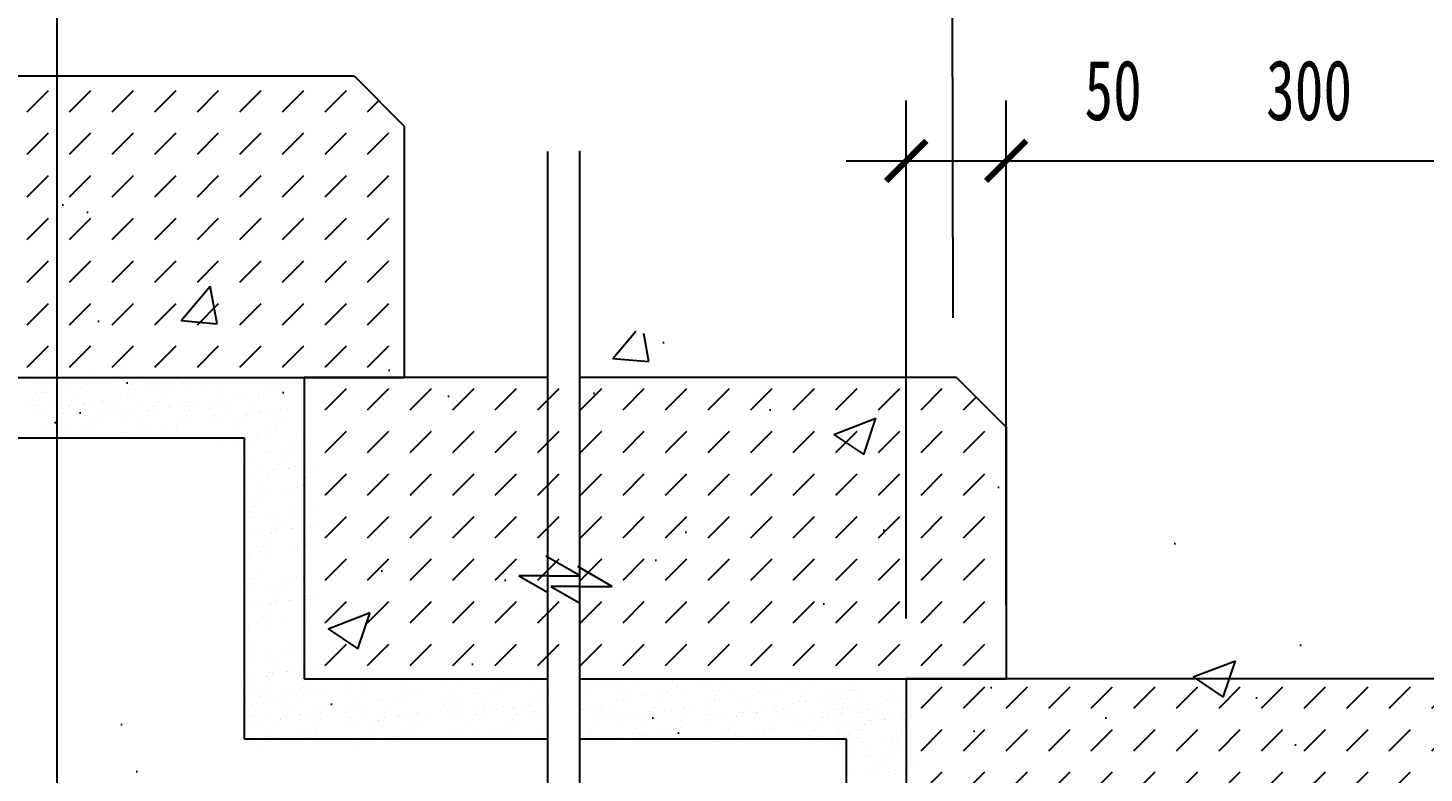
# Model space of a CAD drawing. Extents: x -5157 to -787, y -1161 to 1757.
# Drawn here: x -3954 to -3258, y 315 to 686 of the extents above; entities that cross this region are included whole.
import ezdxf

# ---------------------------------------------------------------- set-up
doc = ezdxf.new("R2010")
doc.units = 0
doc.header["$MEASUREMENT"] = 0
doc.layers.get('0').update_dxf_attribs({"linetype": 'CONTINUOUS'})
doc.layers.get('DEFPOINTS').update_dxf_attribs({"linetype": 'CONTINUOUS'})
for name, color, linetype in [('LEVEL', 50, 'CONTINUOUS'), ('STAIR', 140, 'CONTINUOUS'), ('TEXT', 41, 'CONTINUOUS')]:
    doc.layers.add(name, color=color, linetype=linetype)
doc.styles.get("Standard").update_dxf_attribs({"font": 'SIMSUN.TTF'})
doc.styles.add('XREF1$0$STYLE3', font='SIMSUN.TTF', dxfattribs={"width": 0.7})
doc.dimstyles.get("Standard").update_dxf_attribs({"dimtxt": 0.18, "dimasz": 0.18, "dimexe": 0.18, "dimexo": 0.0625, "dimgap": 0.09, "dimtad": 0, "dimtih": 1, "dimtoh": 1, "dimdec": 4, "dimzin": 0, "dimtxsty": 'STANDARD', "dimcen": 0.09, "dimazin": 3, "dimtfac": 1, "dimtdec": 4, "dimtofl": 0, "dimtmove": 0, "dimatfit": 3, "dimtolj": 1, "dimtzin": 0})
pattern_1 = [(45, (-4696.673, 390.117), (2e-15, 21.2132), [15, -15])]

# ---------------------------------------------------------------- blocks, each defined once
blk = doc.blocks.new('_ARCHTICK')
at = {"color": 0, "linetype": 'BYBLOCK', "const_width": 0.15}
blk.add_lwpolyline([(-0.5, -0.5), (0.5, 0.5)], dxfattribs=at)
blk = doc.blocks.new('*D3')
at = {"color": 40, "linetype": 'BYBLOCK'}
for p, q in [((1180.6, 2.23), (1180.6, 260.1)), ((1230.37, 8.79), (1230.37, 260.1)), ((1150.6, 230.1), (1230.37, 230.1)), ((1230.37, 230.1), (1316.97, 230.1))]:
    blk.add_line(p, q, dxfattribs=at)
at = {"layer": 'DEFPOINTS', "color": 0, "linetype": 'BYBLOCK'}
for p in [(1230.37, 230.1), (1180.6, -27.77), (1230.37, -21.21)]:
    blk.add_point(p, dxfattribs=at)
at = {"color": 40, "linetype": 'BYBLOCK', "xscale": 20, "yscale": 20, "zscale": 20, "rotation": 180}
blk.add_blockref('_ARCHTICK', (1180.6, 230.1), dxfattribs=at)
at = {"color": 40, "linetype": 'BYBLOCK', "xscale": 20, "yscale": 20, "zscale": 20}
blk.add_blockref('_ARCHTICK', (1230.37, 230.1), dxfattribs=at)
at = {"color": 41, "linetype": 'BYBLOCK', "insert": (1283.67, 265.1), "char_height": 30, "attachment_point": 5, "style": 'XREF1$0$STYLE3'}
blk.add_mtext('\\A1;50', dxfattribs=at)

msp = doc.modelspace()

# ---------------------------------------------------------------- hatches: boundary and pattern name
at = {"layer": 'STAIR'}
h = msp.add_hatch(dxfattribs=at)
h.set_pattern_fill('AR-CONC', color=256, scale=30, style=0)
h.set_pattern_definition([(50, (-4696.67, 390.12), (215.178, -18.826), [22.5, -247.5]), (355, (-4696.67, 390.12), (-41.625, 225.658), [18, -198]), (100.4514, (-4678.74, 388.55), (173.553, 206.832), [19.122, -210.343]), (46.184, (-4696.67, 450.12), (320.172, -49.656), [33.75, -371.25]), (96.636, (-4670, 445.98), (280.4, 292.235), [28.683, -315.514]), (351.184, (-4696.67, 450.12), (280.399, 292.236), [27, -297]), (21, (-4666.67, 435.12), (179.072, -120.786), [22.5, -247.5]), (326, (-4666.67, 435.12), (72.995, 217.545), [18, -198]), (71.4514, (-4651.75, 425.05), (252.067, 96.759), [19.122, -210.343]), (37.5, (-4696.67, 390.12), (3.648, 99.8682), [0, -195.6, 0, -201, 0, -198.75]), (7.5, (-4696.67, 390.12), (78.921, 118.3235), [0, -114.6, 0, -191.1, 0, -75.75]), (327.5, (-4763.57, 390.12), (160.1467, -6.7665), [0, -75, 0, -234, 0, -310.5]), (317.5, (-4793.57, 390.12), (174.956, 30.0315), [0, -97.5, 0, -155.4, 0, -220.5])])
edge = h.paths.add_edge_path()
edge.add_line((-4878.66, 662.34), (-4678.66, 662.34))
edge.add_line((-4878.66, 752.34), (-4878.66, 662.34))
edge.add_line((-4878.66, 752.34), (-4398.66, 752.34))
edge.add_line((-4678.66, 662.34), (-3588.97, 71.06))
edge.add_line((-4396.07, 782.34), (-4396.07, 632.34))
edge.add_line((-4396.07, 632.34), (-4146.07, 632.34))
edge.add_line((-4146.07, 632.34), (-4146.07, 482.34))
edge.add_line((-4146.07, 482.34), (-3846.07, 482.34))
edge.add_line((-3846.07, 482.34), (-3846.07, 332.34))
edge.add_line((-3846.07, 332.34), (-3546.07, 332.34))
edge.add_line((-3546.07, 332.34), (-3546.07, 152.34))
edge.add_line((-3588.97, 71.06), (-2247.41, 71.06))
edge.add_line((-3546.07, 152.34), (-2166.07, 152.34))
edge.add_line((-2247.41, 71.06), (-2247.41, -69.79))
edge.add_line((-2166.07, 152.34), (-2166.07, 32.34))
edge.add_line((-2166.07, 32.34), (-1716.07, 32.34))
edge.add_line((-2247.41, -69.79), (-2102.81, -69.79))
edge.add_line((-2102.81, -69.79), (-1457.23, -364.35))
edge.add_line((-1716.07, 32.34), (-1716.07, -117.66))
edge.add_line((-1716.07, -117.66), (-1416.07, -117.66))
edge.add_line((-1416.07, -117.66), (-1416.07, -287.66))
edge.add_line((-1416.07, -287.66), (-813.4, -287.66))
edge.add_line((-1457.23, -364.35), (-809.25, -364.35))
edge.add_line((-809.25, -364.35), (-813.4, -287.66))
h = msp.add_hatch(dxfattribs=at)
h.set_pattern_fill('DASH', color=256, scale=120, angle=45, style=0)
h.set_pattern_definition(pattern_1)
h.paths.add_polyline_path([(-4116.07, 662.34), (-4116.07, 512.34), (-3766.07, 512.34), (-3766.07, 637.34), (-3791.07, 662.34)])
h = msp.add_hatch(dxfattribs=at)
h.set_pattern_fill('DASH', color=256, scale=120, angle=45, style=0)
h.set_pattern_definition(pattern_1)
h.paths.add_polyline_path([(-3816.07, 512.34), (-3816.07, 362.34), (-3466.07, 362.34), (-3466.07, 487.34), (-3491.07, 512.34)])
h = msp.add_hatch(dxfattribs=at)
h.set_pattern_fill('DASH', color=256, scale=120, angle=45, style=0)
h.set_pattern_definition(pattern_1)
h.paths.add_polyline_path([(-3516.07, 362.34), (-3516.07, 182.34), (-3166.07, 182.34), (-3166.07, 337.34), (-3191.07, 362.34)])

# ---------------------------------------------------------------- linework, layer by layer
at = {"color": 40, "linetype": 'BYBLOCK'}
msp.add_line((-3496.31, 620.22), (-3134.37, 620.22), dxfattribs=at)
for p, q in [((-3766.07, 512.34), (-3816.07, 512.34)), ((-3816.07, 512.34), (-3816.07, 512.34)), ((-3466.07, 362.34), (-3516.07, 362.34))]:
    msp.add_line(p, q)
at = {"layer": 'DEFPOINTS', "color": 0, "linetype": 'BYBLOCK'}
msp.add_point((-3466.31, 368.9), dxfattribs=at)
at = {"layer": 'LEVEL'}
for p, q in [((-3791.07, 662.34), (-4116.07, 662.34)), ((-3791.07, 662.34), (-3766.07, 637.34)), ((-3766.07, 512.34), (-3766.07, 637.34)), ((-4116.07, 512.34), (-3766.07, 512.34)), ((-3816.07, 512.34), (-3816.07, 362.34)), ((-3694.83, 512.34), (-3816.07, 512.34)), ((-3491.07, 512.34), (-3678.95, 512.34)), ((-3491.07, 512.34), (-3466.07, 487.34)), ((-3466.07, 362.34), (-3466.07, 487.34)), ((-4146.07, 482.34), (-3846.07, 482.34)), ((-3846.07, 482.34), (-3846.07, 332.34)), ((-3816.07, 362.34), (-3694.83, 362.34)), ((-3678.95, 362.34), (-3466.07, 362.34)), ((-3516.07, 362.34), (-3516.07, 182.34)), ((-3191.07, 362.34), (-3516.07, 362.34)), ((-3846.07, 332.34), (-3694.83, 332.34)), ((-3678.95, 332.34), (-3546.07, 332.34)), ((-3546.07, 332.34), (-3546.07, 152.34))]:
    msp.add_line(p, q, dxfattribs=at)
at = {"layer": 'STAIR', "linetype": 'CONTINUOUS'}
for p, q in [((-3694.83, 624.87), (-3694.83, 250.57)), ((-3694.83, 624.87), (-3694.83, 422.93)), ((-3678.95, 625.11), (-3678.95, 249.75)), ((-3678.95, 625.11), (-3678.95, 417.67)), ((-3678.58, 413.52), (-3695.63, 423.4)), ((-3662.7, 408.25), (-3679.75, 418.13)), ((-3694.83, 413.52), (-3709.15, 413.52)), ((-3709.15, 413.52), (-3694.83, 405.42)), ((-3694.83, 413.52), (-3678.58, 413.52)), ((-3678.95, 408.25), (-3693.27, 408.25)), ((-3693.27, 408.25), (-3678.95, 400.16)), ((-3678.95, 408.25), (-3662.7, 408.25))]:
    msp.add_line(p, q, dxfattribs=at)
at = {"layer": 'STAIR'}
for p, q in [((-3952.8, 512.84), (-3952.8, 512.84)), ((-3949.96, 514.32), (-3949.96, 514.32)), ((-3944.54, 510.16), (-3944.54, 510.16)), ((-3941.55, 514.06), (-3941.55, 514.06)), ((-3924.87, 508.9), (-3924.87, 508.9)), ((-3922.75, 510.4), (-3922.75, 510.4)), ((-3922.16, 514.02), (-3922.16, 514.02)), ((-3919.83, 511.05), (-3919.83, 511.05)), ((-3915.23, 510.03), (-3915.23, 510.03)), ((-3910.06, 511.59), (-3910.06, 511.59)), ((-3907.22, 513.07), (-3907.22, 513.07)), ((-3901.8, 508.91), (-3901.8, 508.91)), ((-3898.81, 512.81), (-3898.81, 512.81)), ((-3880.01, 509.15), (-3880.01, 509.15)), ((-3879.42, 512.77), (-3879.42, 512.77)), ((-3877.09, 509.8), (-3877.09, 509.8)), ((-3872.49, 508.78), (-3872.49, 508.78)), ((-3864.37, 508.46), (-3864.37, 508.46)), ((-3861.53, 509.95), (-3861.53, 509.95)), ((-3853.12, 509.68), (-3853.12, 509.68)), ((-3833.74, 509.65), (-3833.74, 509.65)), ((-3952.83, 500.94), (-3952.83, 500.94)), ((-3951.46, 501.14), (-3951.46, 501.14)), ((-3949.99, 504.36), (-3949.99, 504.36)), ((-3947.06, 505.01), (-3947.06, 505.01)), ((-3946.46, 507.66), (-3946.46, 507.66)), ((-3944.35, 504.93), (-3944.35, 504.93)), ((-3936.52, 507.35), (-3936.52, 507.35)), ((-3934.58, 507.14), (-3934.58, 507.14)), ((-3932.08, 501.1), (-3932.08, 501.1)), ((-3930.16, 503.6), (-3930.16, 503.6)), ((-3927.17, 507.5), (-3927.17, 507.5)), ((-3916.42, 500.99), (-3916.42, 500.99)), ((-3912.78, 500.94), (-3912.78, 500.94)), ((-3907.25, 503.11), (-3907.25, 503.11)), ((-3904.32, 503.76), (-3904.32, 503.76)), ((-3903.72, 506.41), (-3903.72, 506.41)), ((-3901.61, 503.68), (-3901.61, 503.68)), ((-3893.78, 506.1), (-3893.78, 506.1)), ((-3891.84, 505.89), (-3891.84, 505.89)), ((-3887.42, 502.35), (-3887.42, 502.35)), ((-3884.43, 506.25), (-3884.43, 506.25)), ((-3882.13, 507.65), (-3882.13, 507.65)), ((-3858.04, 503.28), (-3858.04, 503.28)), ((-3856.12, 505.78), (-3856.12, 505.78)), ((-3848.1, 502.97), (-3848.1, 502.97)), ((-3846.16, 502.76), (-3846.16, 502.76)), ((-3838.74, 503.12), (-3838.74, 503.12)), ((-3836.44, 504.52), (-3836.44, 504.52)), ((-3834.33, 506.02), (-3834.33, 506.02)), ((-3831.4, 506.67), (-3831.4, 506.67)), ((-3826.81, 505.65), (-3826.81, 505.65)), ((-3950.89, 498.2), (-3950.89, 498.2)), ((-3949.71, 494.11), (-3949.71, 494.11)), ((-3949.4, 498.27), (-3949.4, 498.27)), ((-3945.54, 495.89), (-3945.54, 495.89)), ((-3942.32, 498.57), (-3942.32, 498.57)), ((-3937.08, 494.58), (-3937.08, 494.58)), ((-3935.94, 497.16), (-3935.94, 497.16)), ((-3935.91, 497.02), (-3935.91, 497.02)), ((-3934.23, 498.93), (-3934.23, 498.93)), ((-3933.01, 497.81), (-3933.01, 497.81)), ((-3932.73, 498.99), (-3932.73, 498.99)), ((-3926.14, 499.23), (-3926.14, 499.23)), ((-3925.66, 499.3), (-3925.66, 499.3)), ((-3922.47, 500.15), (-3922.47, 500.15)), ((-3917.7, 494.54), (-3917.7, 494.54)), ((-3917.57, 499.66), (-3917.57, 499.66)), ((-3916.07, 499.72), (-3916.07, 499.72)), ((-3915.78, 497.04), (-3915.78, 497.04)), ((-3908.72, 499.89), (-3908.72, 499.89)), ((-3908.15, 496.95), (-3908.15, 496.95)), ((-3906.66, 497.02), (-3906.66, 497.02)), ((-3902.81, 494.64), (-3902.81, 494.64)), ((-3899.58, 497.32), (-3899.58, 497.32)), ((-3893.2, 495.91), (-3893.2, 495.91)), ((-3893.17, 495.77), (-3893.17, 495.77)), ((-3891.49, 497.68), (-3891.49, 497.68)), ((-3890.27, 496.56), (-3890.27, 496.56)), ((-3889.99, 497.74), (-3889.99, 497.74)), ((-3889.34, 499.85), (-3889.34, 499.85)), ((-3883.4, 497.98), (-3883.4, 497.98)), ((-3882.92, 498.05), (-3882.92, 498.05)), ((-3879.73, 498.9), (-3879.73, 498.9)), ((-3874.83, 498.4), (-3874.83, 498.4)), ((-3873.68, 499.74), (-3873.68, 499.74)), ((-3873.33, 498.47), (-3873.33, 498.47)), ((-3873.04, 495.79), (-3873.04, 495.79)), ((-3870.04, 499.69), (-3870.04, 499.69)), ((-3863.04, 496.76), (-3863.04, 496.76)), ((-3861.57, 499.98), (-3861.57, 499.98)), ((-3858.64, 500.63), (-3858.64, 500.63)), ((-3855.93, 500.56), (-3855.93, 500.56)), ((-3853.9, 494.2), (-3853.9, 494.2)), ((-3845.81, 494.55), (-3845.81, 494.55)), ((-3844.31, 494.62), (-3844.31, 494.62)), ((-3843.66, 496.72), (-3843.66, 496.72)), ((-3841.74, 499.22), (-3841.74, 499.22)), ((-3837.72, 494.85), (-3837.72, 494.85)), ((-3837.24, 494.93), (-3837.24, 494.93)), ((-3834.05, 495.77), (-3834.05, 495.77)), ((-3829.14, 495.28), (-3829.14, 495.28)), ((-3828, 496.61), (-3828, 496.61)), ((-3827.65, 495.34), (-3827.65, 495.34)), ((-3824.36, 496.57), (-3824.36, 496.57)), ((-3942, 488.18), (-3942, 488.18)), ((-3940.08, 490.67), (-3940.08, 490.67)), ((-3937.1, 487.98), (-3937.1, 487.98)), ((-3927.47, 489.12), (-3927.47, 489.12)), ((-3922.7, 488.02), (-3922.7, 488.02)), ((-3921.89, 489.96), (-3921.89, 489.96)), ((-3918.96, 490.61), (-3918.96, 490.61)), ((-3917.7, 491.32), (-3917.7, 491.32)), ((-3906.97, 492.86), (-3906.97, 492.86)), ((-3897.34, 489.42), (-3897.34, 489.42)), ((-3894.34, 493.33), (-3894.34, 493.33)), ((-3884.73, 487.87), (-3884.73, 487.87)), ((-3879.15, 488.71), (-3879.15, 488.71)), ((-3876.22, 489.36), (-3876.22, 489.36)), ((-3874.96, 493.29), (-3874.96, 493.29)), ((-3874.96, 490.07), (-3874.96, 490.07)), ((-3862.47, 493.82), (-3862.47, 493.82)), ((-3861.29, 489.73), (-3861.29, 489.73)), ((-3860.97, 493.89), (-3860.97, 493.89)), ((-3857.12, 491.51), (-3857.12, 491.51)), ((-3848.66, 490.2), (-3848.66, 490.2)), ((-3847.52, 492.79), (-3847.52, 492.79)), ((-3847.49, 492.65), (-3847.49, 492.65)), ((-3844.59, 493.43), (-3844.59, 493.43)), ((-3829.27, 490.16), (-3829.27, 490.16)), ((-3827.36, 492.66), (-3827.36, 492.66)), ((-3946.82, 486.22), (-3946.82, 486.22)), ((-3946.2, 484.58), (-3946.2, 484.58)), ((-3935.66, 486.91), (-3935.66, 486.91)), ((-3904.08, 484.97), (-3904.08, 484.97)), ((-3903.46, 483.32), (-3903.46, 483.32)), ((-3899.26, 486.92), (-3899.26, 486.92)), ((-3894.36, 486.73), (-3894.36, 486.73)), ((-3892.92, 485.66), (-3892.92, 485.66)), ((-3879.96, 486.77), (-3879.96, 486.77)), ((-3858.4, 481.85), (-3858.4, 481.85)), ((-3857.78, 480.2), (-3857.78, 480.2)), ((-3853.57, 483.8), (-3853.57, 483.8)), ((-3851.66, 486.3), (-3851.66, 486.3)), ((-3850.54, 480.58), (-3850.54, 480.58)), ((-3848.68, 483.61), (-3848.68, 483.61)), ((-3847.7, 482.06), (-3847.7, 482.06)), ((-3847.24, 482.54), (-3847.24, 482.54)), ((-3839.3, 481.8), (-3839.3, 481.8)), ((-3839.05, 484.74), (-3839.05, 484.74)), ((-3834.28, 483.64), (-3834.28, 483.64)), ((-3833.47, 485.59), (-3833.47, 485.59)), ((-3830.54, 486.24), (-3830.54, 486.24)), ((-3829.27, 486.95), (-3829.27, 486.95)), ((-3819.91, 481.76), (-3819.91, 481.76)), ((-3844.21, 475.4), (-3844.21, 475.4)), ((-3842.29, 477.9), (-3842.29, 477.9)), ((-3834.27, 475.09), (-3834.27, 475.09)), ((-3832.33, 474.88), (-3832.33, 474.88)), ((-3824.91, 475.24), (-3824.91, 475.24)), ((-3822.61, 476.64), (-3822.61, 476.64)), ((-3820.5, 478.14), (-3820.5, 478.14)), ((-3817.57, 478.79), (-3817.57, 478.79)), ((-3812.98, 477.77), (-3812.98, 477.77)), ((-3844.81, 472.75), (-3844.81, 472.75)), ((-3842.1, 472.67), (-3842.1, 472.67)), ((-3840.07, 466.31), (-3840.07, 466.31)), ((-3831.98, 466.67), (-3831.98, 466.67)), ((-3830.48, 466.73), (-3830.48, 466.73)), ((-3829.83, 468.84), (-3829.83, 468.84)), ((-3827.91, 471.34), (-3827.91, 471.34)), ((-3823.89, 466.97), (-3823.89, 466.97)), ((-3823.41, 467.04), (-3823.41, 467.04)), ((-3820.22, 467.89), (-3820.22, 467.89)), ((-3815.31, 467.39), (-3815.31, 467.39)), ((-3814.17, 468.73), (-3814.17, 468.73)), ((-3813.82, 467.46), (-3813.82, 467.46)), ((-3810.53, 468.68), (-3810.53, 468.68)), ((-3843.29, 463.63), (-3843.29, 463.63)), ((-3834.83, 462.32), (-3834.83, 462.32)), ((-3833.69, 464.9), (-3833.69, 464.9)), ((-3833.66, 464.76), (-3833.66, 464.76)), ((-3830.76, 465.55), (-3830.76, 465.55)), ((-3815.44, 462.28), (-3815.44, 462.28)), ((-3813.53, 464.78), (-3813.53, 464.78)), ((-3844.57, 453.96), (-3844.57, 453.96)), ((-3843.95, 452.31), (-3843.95, 452.31)), ((-3839.74, 455.91), (-3839.74, 455.91)), ((-3837.83, 458.41), (-3837.83, 458.41)), ((-3834.85, 455.72), (-3834.85, 455.72)), ((-3833.41, 454.65), (-3833.41, 454.65)), ((-3825.22, 456.86), (-3825.22, 456.86)), ((-3820.45, 455.76), (-3820.45, 455.76)), ((-3819.64, 457.7), (-3819.64, 457.7)), ((-3816.71, 458.35), (-3816.71, 458.35)), ((-3815.45, 459.06), (-3815.45, 459.06)), ((-3842.96, 445.38), (-3842.96, 445.38)), ((-3841.04, 447.88), (-3841.04, 447.88)), ((-3838.04, 451.79), (-3838.04, 451.79)), ((-3821.36, 446.62), (-3821.36, 446.62)), ((-3819.25, 448.12), (-3819.25, 448.12)), ((-3818.66, 451.75), (-3818.66, 451.75)), ((-3816.32, 448.77), (-3816.32, 448.77)), ((-3811.73, 447.76), (-3811.73, 447.76)), ((-3843.56, 442.74), (-3843.56, 442.74)), ((-3840.85, 442.66), (-3840.85, 442.66)), ((-3833.02, 445.07), (-3833.02, 445.07)), ((-3831.08, 444.86), (-3831.08, 444.86)), ((-3828.57, 438.83), (-3828.57, 438.83)), ((-3826.66, 441.32), (-3826.66, 441.32)), ((-3823.66, 445.23), (-3823.66, 445.23)), ((-3812.92, 438.72), (-3812.92, 438.72)), ((-3809.28, 438.67), (-3809.28, 438.67)), ((-3842.04, 433.62), (-3842.04, 433.62)), ((-3838.82, 436.3), (-3838.82, 436.3)), ((-3833.58, 432.3), (-3833.58, 432.3)), ((-3832.44, 434.89), (-3832.44, 434.89)), ((-3832.41, 434.75), (-3832.41, 434.75)), ((-3830.73, 436.65), (-3830.73, 436.65)), ((-3829.51, 435.54), (-3829.51, 435.54)), ((-3829.23, 436.72), (-3829.23, 436.72)), ((-3822.64, 436.96), (-3822.64, 436.96)), ((-3822.16, 437.03), (-3822.16, 437.03)), ((-3818.97, 437.88), (-3818.97, 437.88)), ((-3814.19, 432.27), (-3814.19, 432.27)), ((-3814.06, 437.38), (-3814.06, 437.38)), ((-3812.56, 437.45), (-3812.56, 437.45)), ((-3812.28, 434.77), (-3812.28, 434.77)), ((-3838.49, 425.9), (-3838.49, 425.9)), ((-3836.57, 428.4), (-3836.57, 428.4)), ((-3833.6, 425.71), (-3833.6, 425.71)), ((-3832.15, 424.64), (-3832.15, 424.64)), ((-3823.97, 426.84), (-3823.97, 426.84)), ((-3819.2, 425.75), (-3819.2, 425.75)), ((-3818.39, 427.69), (-3818.39, 427.69)), ((-3815.46, 428.34), (-3815.46, 428.34)), ((-3814.19, 429.05), (-3814.19, 429.05)), ((-3843.31, 423.95), (-3843.31, 423.95)), ((-3842.7, 422.3), (-3842.7, 422.3)), ((-3841.66, 412.24), (-3841.66, 412.24)), ((-3838.67, 416.15), (-3838.67, 416.15)), ((-3821.99, 410.98), (-3821.99, 410.98)), ((-3819.88, 412.48), (-3819.88, 412.48)), ((-3819.28, 416.11), (-3819.28, 416.11)), ((-3816.95, 413.13), (-3816.95, 413.13)), ((-3812.36, 412.12), (-3812.36, 412.12)), ((-3844.19, 407.09), (-3844.19, 407.09)), ((-3843.58, 409.74), (-3843.58, 409.74)), ((-3841.48, 407.02), (-3841.48, 407.02)), ((-3833.64, 409.43), (-3833.64, 409.43)), ((-3831.7, 409.22), (-3831.7, 409.22)), ((-3827.28, 405.68), (-3827.28, 405.68)), ((-3824.29, 409.59), (-3824.29, 409.59)), ((-3842.67, 397.98), (-3842.67, 397.98)), ((-3839.44, 400.66), (-3839.44, 400.66)), ((-3834.2, 396.66), (-3834.2, 396.66)), ((-3833.06, 399.25), (-3833.06, 399.25)), ((-3833.03, 399.11), (-3833.03, 399.11)), ((-3831.35, 401.01), (-3831.35, 401.01)), ((-3830.14, 399.9), (-3830.14, 399.9)), ((-3829.85, 401.08), (-3829.85, 401.08)), ((-3829.2, 403.18), (-3829.2, 403.18)), ((-3823.26, 401.32), (-3823.26, 401.32)), ((-3822.78, 401.39), (-3822.78, 401.39)), ((-3819.59, 402.23), (-3819.59, 402.23)), ((-3814.82, 396.63), (-3814.82, 396.63)), ((-3814.69, 401.74), (-3814.69, 401.74)), ((-3813.55, 403.07), (-3813.55, 403.07)), ((-3813.19, 401.81), (-3813.19, 401.81)), ((-3812.9, 399.13), (-3812.9, 399.13)), ((-3809.91, 403.03), (-3809.91, 403.03)), ((-3839.12, 390.26), (-3839.12, 390.26)), ((-3837.2, 392.76), (-3837.2, 392.76)), ((-3834.23, 390.07), (-3834.23, 390.07)), ((-3824.59, 391.2), (-3824.59, 391.2)), ((-3819.82, 390.11), (-3819.82, 390.11)), ((-3819.01, 392.05), (-3819.01, 392.05)), ((-3816.09, 392.7), (-3816.09, 392.7)), ((-3814.82, 393.41), (-3814.82, 393.41)), ((-3843.94, 388.31), (-3843.94, 388.31)), ((-3843.32, 386.66), (-3843.32, 386.66)), ((-3832.78, 389), (-3832.78, 389)), ((-3843.54, 376.6), (-3843.54, 376.6)), ((-3840.55, 380.5), (-3840.55, 380.5)), ((-3821.75, 376.84), (-3821.75, 376.84)), ((-3821.16, 380.47), (-3821.16, 380.47)), ((-3818.83, 377.49), (-3818.83, 377.49)), ((-3814.23, 376.48), (-3814.23, 376.48)), ((-3843.35, 371.38), (-3843.35, 371.38)), ((-3835.52, 373.79), (-3835.52, 373.79)), ((-3833.58, 373.58), (-3833.58, 373.58)), ((-3829.16, 370.04), (-3829.16, 370.04)), ((-3826.17, 373.95), (-3826.17, 373.95)), ((-3823.87, 375.34), (-3823.87, 375.34)), ((-3844.54, 362.34), (-3844.54, 362.34)), ((-3841.32, 365.02), (-3841.32, 365.02)), ((-3834.94, 363.61), (-3834.94, 363.61)), ((-3834.91, 363.47), (-3834.91, 363.47)), ((-3833.23, 365.37), (-3833.23, 365.37)), ((-3832.01, 364.26), (-3832.01, 364.26)), ((-3831.73, 365.44), (-3831.73, 365.44)), ((-3831.08, 367.54), (-3831.08, 367.54)), ((-3825.14, 365.67), (-3825.14, 365.67)), ((-3824.66, 365.75), (-3824.66, 365.75)), ((-3821.47, 366.59), (-3821.47, 366.59)), ((-3816.57, 366.1), (-3816.57, 366.1)), ((-3815.42, 367.43), (-3815.42, 367.43)), ((-3815.07, 366.17), (-3815.07, 366.17)), ((-3814.78, 363.48), (-3814.78, 363.48)), ((-3811.78, 367.39), (-3811.78, 367.39)), ((-3744.45, 362.01), (-3744.45, 362.01)), ((-3701.27, 362.01), (-3701.27, 362.01)), ((-3844.91, 358.03), (-3844.91, 358.03)), ((-3842.07, 359.51), (-3842.07, 359.51)), ((-3839.08, 357.12), (-3839.08, 357.12)), ((-3836.66, 355.34), (-3836.66, 355.34)), ((-3836.08, 361.02), (-3836.08, 361.02)), ((-3833.66, 359.25), (-3833.66, 359.25)), ((-3826.47, 355.56), (-3826.47, 355.56)), ((-3820.89, 356.41), (-3820.89, 356.41)), ((-3817.96, 357.06), (-3817.96, 357.06)), ((-3816.7, 360.99), (-3816.7, 360.99)), ((-3816.7, 357.77), (-3816.7, 357.77)), ((-3814.87, 355.58), (-3814.87, 355.58)), ((-3814.28, 359.21), (-3814.28, 359.21)), ((-3811.94, 356.23), (-3811.94, 356.23)), ((-3807.35, 355.22), (-3807.35, 355.22)), ((-3796.1, 357.4), (-3796.1, 357.4)), ((-3793.26, 358.89), (-3793.26, 358.89)), ((-3784.85, 358.62), (-3784.85, 358.62)), ((-3766.06, 354.96), (-3766.06, 354.96)), ((-3765.47, 358.58), (-3765.47, 358.58)), ((-3763.13, 355.61), (-3763.13, 355.61)), ((-3747.29, 360.53), (-3747.29, 360.53)), ((-3740.95, 355.34), (-3740.95, 355.34)), ((-3739.04, 357.84), (-3739.04, 357.84)), ((-3736.04, 361.75), (-3736.04, 361.75)), ((-3731.01, 355.03), (-3731.01, 355.03)), ((-3729.07, 354.82), (-3729.07, 354.82)), ((-3721.66, 355.19), (-3721.66, 355.19)), ((-3719.36, 356.58), (-3719.36, 356.58)), ((-3717.25, 358.09), (-3717.25, 358.09)), ((-3716.65, 361.71), (-3716.65, 361.71)), ((-3714.32, 358.73), (-3714.32, 358.73)), ((-3709.73, 357.72), (-3709.73, 357.72)), ((-3704.11, 360.53), (-3704.11, 360.53)), ((-3697.77, 355.34), (-3697.77, 355.34)), ((-3695.86, 357.84), (-3695.86, 357.84)), ((-3678.48, 355.19), (-3678.48, 355.19)), ((-3676.18, 356.58), (-3676.18, 356.58)), ((-3674.07, 358.09), (-3674.07, 358.09)), ((-3673.47, 361.71), (-3673.47, 361.71)), ((-3671.14, 358.73), (-3671.14, 358.73)), ((-3666.55, 357.72), (-3666.55, 357.72)), ((-3663.19, 359.9), (-3663.19, 359.9)), ((-3660.35, 361.39), (-3660.35, 361.39)), ((-3654.93, 357.22), (-3654.93, 357.22)), ((-3651.94, 361.12), (-3651.94, 361.12)), ((-3635.26, 355.96), (-3635.26, 355.96)), ((-3633.14, 357.46), (-3633.14, 357.46)), ((-3632.55, 361.08), (-3632.55, 361.08)), ((-3630.21, 358.11), (-3630.21, 358.11)), ((-3625.62, 357.09), (-3625.62, 357.09)), ((-3617.5, 359.28), (-3617.5, 359.28)), ((-3614.66, 360.76), (-3614.66, 360.76)), ((-3609.25, 356.59), (-3609.25, 356.59)), ((-3606.25, 360.5), (-3606.25, 360.5)), ((-3589.57, 355.33), (-3589.57, 355.33)), ((-3587.46, 356.83), (-3587.46, 356.83)), ((-3586.87, 360.46), (-3586.87, 360.46)), ((-3584.53, 357.48), (-3584.53, 357.48)), ((-3579.94, 356.47), (-3579.94, 356.47)), ((-3574.95, 358.65), (-3574.95, 358.65)), ((-3572.11, 360.14), (-3572.11, 360.14)), ((-3566.69, 355.97), (-3566.69, 355.97)), ((-3563.7, 359.87), (-3563.7, 359.87)), ((-3553.67, 355.4), (-3553.67, 355.4)), ((-3550.83, 356.89), (-3550.83, 356.89)), ((-3544.91, 356.21), (-3544.91, 356.21)), ((-3544.31, 359.83), (-3544.31, 359.83)), ((-3542.42, 356.62), (-3542.42, 356.62)), ((-3541.98, 356.86), (-3541.98, 356.86)), ((-3537.39, 355.84), (-3537.39, 355.84)), ((-3523.04, 356.58), (-3523.04, 356.58)), ((-3845.2, 351.02), (-3845.2, 351.02)), ((-3842.11, 349.55), (-3842.11, 349.55)), ((-3840.99, 354.62), (-3840.99, 354.62)), ((-3839.18, 350.19), (-3839.18, 350.19)), ((-3838.58, 352.84), (-3838.58, 352.84)), ((-3836.47, 350.12), (-3836.47, 350.12)), ((-3836.1, 354.43), (-3836.1, 354.43)), ((-3834.66, 353.36), (-3834.66, 353.36)), ((-3828.64, 352.53), (-3828.64, 352.53)), ((-3826.7, 352.32), (-3826.7, 352.32)), ((-3822.28, 348.78), (-3822.28, 348.78)), ((-3821.7, 354.46), (-3821.7, 354.46)), ((-3819.28, 352.69), (-3819.28, 352.69)), ((-3816.98, 354.08), (-3816.98, 354.08)), ((-3793.3, 348.92), (-3793.3, 348.92)), ((-3790.37, 349.57), (-3790.37, 349.57)), ((-3789.76, 352.22), (-3789.76, 352.22)), ((-3787.85, 354.72), (-3787.85, 354.72)), ((-3787.66, 349.49), (-3787.66, 349.49)), ((-3779.82, 351.91), (-3779.82, 351.91)), ((-3777.89, 351.7), (-3777.89, 351.7)), ((-3773.47, 348.16), (-3773.47, 348.16)), ((-3770.47, 352.06), (-3770.47, 352.06)), ((-3768.17, 353.46), (-3768.17, 353.46)), ((-3758.54, 354.59), (-3758.54, 354.59)), ((-3745.96, 348.82), (-3745.96, 348.82)), ((-3744.49, 352.05), (-3744.49, 352.05)), ((-3741.56, 352.7), (-3741.56, 352.7)), ((-3738.85, 352.62), (-3738.85, 352.62)), ((-3726.57, 348.79), (-3726.57, 348.79)), ((-3724.65, 351.28), (-3724.65, 351.28)), ((-3710.92, 348.68), (-3710.92, 348.68)), ((-3707.28, 348.63), (-3707.28, 348.63)), ((-3702.78, 348.82), (-3702.78, 348.82)), ((-3701.31, 352.05), (-3701.31, 352.05)), ((-3698.38, 352.7), (-3698.38, 352.7)), ((-3695.67, 352.62), (-3695.67, 352.62)), ((-3667.74, 348.68), (-3667.74, 348.68)), ((-3664.1, 348.63), (-3664.1, 348.63)), ((-3661.85, 348.2), (-3661.85, 348.2)), ((-3660.38, 351.42), (-3660.38, 351.42)), ((-3657.45, 352.07), (-3657.45, 352.07)), ((-3656.85, 354.72), (-3656.85, 354.72)), ((-3654.74, 351.99), (-3654.74, 351.99)), ((-3646.91, 354.41), (-3646.91, 354.41)), ((-3644.97, 354.2), (-3644.97, 354.2)), ((-3642.47, 348.16), (-3642.47, 348.16)), ((-3640.55, 350.66), (-3640.55, 350.66)), ((-3637.55, 354.56), (-3637.55, 354.56)), ((-3626.81, 348.05), (-3626.81, 348.05)), ((-3623.17, 348), (-3623.17, 348)), ((-3614.7, 350.8), (-3614.7, 350.8)), ((-3611.77, 351.45), (-3611.77, 351.45)), ((-3611.17, 354.09), (-3611.17, 354.09)), ((-3609.06, 351.37), (-3609.06, 351.37)), ((-3601.23, 353.78), (-3601.23, 353.78)), ((-3599.29, 353.57), (-3599.29, 353.57)), ((-3594.87, 350.03), (-3594.87, 350.03)), ((-3591.87, 353.94), (-3591.87, 353.94)), ((-3572.15, 350.17), (-3572.15, 350.17)), ((-3569.22, 350.82), (-3569.22, 350.82)), ((-3568.61, 353.47), (-3568.61, 353.47)), ((-3566.51, 350.74), (-3566.51, 350.74)), ((-3558.67, 353.16), (-3558.67, 353.16)), ((-3556.73, 352.95), (-3556.73, 352.95)), ((-3552.31, 349.41), (-3552.31, 349.41)), ((-3549.32, 353.31), (-3549.32, 353.31)), ((-3547.34, 350.22), (-3547.34, 350.22)), ((-3547.02, 354.71), (-3547.02, 354.71)), ((-3545.42, 352.72), (-3545.42, 352.72)), ((-3537.4, 349.91), (-3537.4, 349.91)), ((-3535.46, 349.7), (-3535.46, 349.7)), ((-3528.04, 350.06), (-3528.04, 350.06)), ((-3525.74, 351.46), (-3525.74, 351.46)), ((-3523.63, 352.96), (-3523.63, 352.96)), ((-3520.7, 353.61), (-3520.7, 353.61)), ((-3516.11, 352.59), (-3516.11, 352.59)), ((-3843.58, 346.32), (-3843.58, 346.32)), ((-3843.01, 343.39), (-3843.01, 343.39)), ((-3841.51, 343.45), (-3841.51, 343.45)), ((-3837.66, 341.08), (-3837.66, 341.08)), ((-3834.44, 343.76), (-3834.44, 343.76)), ((-3828.06, 342.35), (-3828.06, 342.35)), ((-3828.03, 342.21), (-3828.03, 342.21)), ((-3826.35, 344.11), (-3826.35, 344.11)), ((-3825.13, 343), (-3825.13, 343)), ((-3824.85, 344.18), (-3824.85, 344.18)), ((-3824.19, 346.28), (-3824.19, 346.28)), ((-3818.26, 344.42), (-3818.26, 344.42)), ((-3817.77, 344.49), (-3817.77, 344.49)), ((-3814.59, 345.33), (-3814.59, 345.33)), ((-3809.68, 344.84), (-3809.68, 344.84)), ((-3808.54, 346.17), (-3808.54, 346.17)), ((-3808.18, 344.91), (-3808.18, 344.91)), ((-3807.9, 342.23), (-3807.9, 342.23)), ((-3804.9, 346.13), (-3804.9, 346.13)), ((-3794.77, 345.7), (-3794.77, 345.7)), ((-3794.2, 342.76), (-3794.2, 342.76)), ((-3792.7, 342.83), (-3792.7, 342.83)), ((-3785.63, 343.14), (-3785.63, 343.14)), ((-3779.25, 341.72), (-3779.25, 341.72)), ((-3779.22, 341.58), (-3779.22, 341.58)), ((-3777.53, 343.49), (-3777.53, 343.49)), ((-3776.32, 342.37), (-3776.32, 342.37)), ((-3776.04, 343.55), (-3776.04, 343.55)), ((-3775.38, 345.66), (-3775.38, 345.66)), ((-3769.44, 343.79), (-3769.44, 343.79)), ((-3768.96, 343.86), (-3768.96, 343.86)), ((-3765.77, 344.71), (-3765.77, 344.71)), ((-3760.87, 344.22), (-3760.87, 344.22)), ((-3759.73, 345.55), (-3759.73, 345.55)), ((-3759.37, 344.28), (-3759.37, 344.28)), ((-3759.08, 341.6), (-3759.08, 341.6)), ((-3756.09, 345.5), (-3756.09, 345.5)), ((-3745.39, 345.89), (-3745.39, 345.89)), ((-3744.2, 341.8), (-3744.2, 341.8)), ((-3743.89, 345.95), (-3743.89, 345.95)), ((-3740.04, 343.58), (-3740.04, 343.58)), ((-3736.82, 346.26), (-3736.82, 346.26)), ((-3731.58, 342.26), (-3731.58, 342.26)), ((-3730.44, 344.85), (-3730.44, 344.85)), ((-3730.41, 344.71), (-3730.41, 344.71)), ((-3728.72, 346.61), (-3728.72, 346.61)), ((-3727.51, 345.5), (-3727.51, 345.5)), ((-3727.22, 346.68), (-3727.22, 346.68)), ((-3720.63, 346.92), (-3720.63, 346.92)), ((-3720.15, 346.99), (-3720.15, 346.99)), ((-3716.96, 347.84), (-3716.96, 347.84)), ((-3712.19, 342.23), (-3712.19, 342.23)), ((-3712.06, 347.34), (-3712.06, 347.34)), ((-3710.56, 347.41), (-3710.56, 347.41)), ((-3710.27, 344.73), (-3710.27, 344.73)), ((-3702.21, 345.89), (-3702.21, 345.89)), ((-3701.02, 341.8), (-3701.02, 341.8)), ((-3700.71, 345.95), (-3700.71, 345.95)), ((-3696.86, 343.58), (-3696.86, 343.58)), ((-3693.64, 346.26), (-3693.64, 346.26)), ((-3677.45, 346.92), (-3677.45, 346.92)), ((-3676.97, 346.99), (-3676.97, 346.99)), ((-3673.78, 347.84), (-3673.78, 347.84)), ((-3669.01, 342.23), (-3669.01, 342.23)), ((-3668.88, 347.34), (-3668.88, 347.34)), ((-3667.38, 347.41), (-3667.38, 347.41)), ((-3667.09, 344.73), (-3667.09, 344.73)), ((-3661.28, 345.26), (-3661.28, 345.26)), ((-3660.1, 341.17), (-3660.1, 341.17)), ((-3659.78, 345.33), (-3659.78, 345.33)), ((-3655.93, 342.95), (-3655.93, 342.95)), ((-3652.71, 345.64), (-3652.71, 345.64)), ((-3647.47, 341.64), (-3647.47, 341.64)), ((-3646.33, 344.22), (-3646.33, 344.22)), ((-3646.3, 344.09), (-3646.3, 344.09)), ((-3644.62, 345.99), (-3644.62, 345.99)), ((-3643.4, 344.87), (-3643.4, 344.87)), ((-3643.12, 346.05), (-3643.12, 346.05)), ((-3636.53, 346.29), (-3636.53, 346.29)), ((-3636.05, 346.36), (-3636.05, 346.36)), ((-3632.86, 347.21), (-3632.86, 347.21)), ((-3628.09, 341.6), (-3628.09, 341.6)), ((-3627.96, 346.72), (-3627.96, 346.72)), ((-3626.46, 346.78), (-3626.46, 346.78)), ((-3626.17, 344.1), (-3626.17, 344.1)), ((-3616.17, 347.57), (-3616.17, 347.57)), ((-3615.6, 344.64), (-3615.6, 344.64)), ((-3614.1, 344.7), (-3614.1, 344.7)), ((-3610.25, 342.33), (-3610.25, 342.33)), ((-3607.03, 345.01), (-3607.03, 345.01)), ((-3601.79, 341.01), (-3601.79, 341.01)), ((-3600.65, 343.6), (-3600.65, 343.6)), ((-3600.62, 343.46), (-3600.62, 343.46)), ((-3598.94, 345.36), (-3598.94, 345.36)), ((-3597.72, 344.25), (-3597.72, 344.25)), ((-3597.44, 345.43), (-3597.44, 345.43)), ((-3596.78, 347.54), (-3596.78, 347.54)), ((-3590.85, 345.67), (-3590.85, 345.67)), ((-3590.36, 345.74), (-3590.36, 345.74)), ((-3587.18, 346.59), (-3587.18, 346.59)), ((-3582.4, 340.98), (-3582.4, 340.98)), ((-3582.27, 346.09), (-3582.27, 346.09)), ((-3581.13, 347.43), (-3581.13, 347.43)), ((-3580.77, 346.16), (-3580.77, 346.16)), ((-3580.49, 343.48), (-3580.49, 343.48)), ((-3577.49, 347.38), (-3577.49, 347.38)), ((-3573.62, 346.95), (-3573.62, 346.95)), ((-3573.05, 344.01), (-3573.05, 344.01)), ((-3571.55, 344.08), (-3571.55, 344.08)), ((-3567.7, 341.7), (-3567.7, 341.7)), ((-3564.48, 344.39), (-3564.48, 344.39)), ((-3558.1, 342.97), (-3558.1, 342.97)), ((-3558.06, 342.84), (-3558.06, 342.84)), ((-3556.38, 344.74), (-3556.38, 344.74)), ((-3555.17, 343.62), (-3555.17, 343.62)), ((-3554.88, 344.8), (-3554.88, 344.8)), ((-3554.23, 346.91), (-3554.23, 346.91)), ((-3552.34, 343.7), (-3552.34, 343.7)), ((-3550.87, 346.92), (-3550.87, 346.92)), ((-3548.29, 345.04), (-3548.29, 345.04)), ((-3547.94, 347.57), (-3547.94, 347.57)), ((-3547.81, 345.11), (-3547.81, 345.11)), ((-3545.23, 347.49), (-3545.23, 347.49)), ((-3544.62, 345.96), (-3544.62, 345.96)), ((-3543.2, 341.14), (-3543.2, 341.14)), ((-3539.72, 345.47), (-3539.72, 345.47)), ((-3538.58, 346.8), (-3538.58, 346.8)), ((-3538.22, 345.53), (-3538.22, 345.53)), ((-3537.93, 342.85), (-3537.93, 342.85)), ((-3535.11, 341.49), (-3535.11, 341.49)), ((-3534.94, 346.75), (-3534.94, 346.75)), ((-3533.61, 341.55), (-3533.61, 341.55)), ((-3532.95, 343.66), (-3532.95, 343.66)), ((-3531.04, 346.16), (-3531.04, 346.16)), ((-3527.01, 341.79), (-3527.01, 341.79)), ((-3526.53, 341.86), (-3526.53, 341.86)), ((-3523.35, 342.71), (-3523.35, 342.71)), ((-3518.44, 342.22), (-3518.44, 342.22)), ((-3517.3, 343.55), (-3517.3, 343.55)), ((-3516.94, 342.28), (-3516.94, 342.28)), ((-3513.66, 343.5), (-3513.66, 343.5)), ((-3841.82, 339.3), (-3841.82, 339.3)), ((-3832.19, 335.86), (-3832.19, 335.86)), ((-3829.2, 339.76), (-3829.2, 339.76)), ((-3819.59, 334.3), (-3819.59, 334.3)), ((-3814.01, 335.15), (-3814.01, 335.15)), ((-3811.08, 335.8), (-3811.08, 335.8)), ((-3809.81, 339.73), (-3809.81, 339.73)), ((-3809.81, 336.51), (-3809.81, 336.51)), ((-3793.01, 338.67), (-3793.01, 338.67)), ((-3788.85, 340.45), (-3788.85, 340.45)), ((-3783.38, 335.23), (-3783.38, 335.23)), ((-3780.39, 339.14), (-3780.39, 339.14)), ((-3765.2, 334.52), (-3765.2, 334.52)), ((-3762.27, 335.17), (-3762.27, 335.17)), ((-3761, 339.1), (-3761, 339.1)), ((-3761, 335.88), (-3761, 335.88)), ((-3736.49, 335.86), (-3736.49, 335.86)), ((-3734.57, 338.36), (-3734.57, 338.36)), ((-3731.6, 335.67), (-3731.6, 335.67)), ((-3730.15, 334.6), (-3730.15, 334.6)), ((-3721.96, 336.8), (-3721.96, 336.8)), ((-3717.19, 335.71), (-3717.19, 335.71)), ((-3716.38, 337.65), (-3716.38, 337.65)), ((-3713.46, 338.3), (-3713.46, 338.3)), ((-3712.19, 339.01), (-3712.19, 339.01)), ((-3678.78, 336.8), (-3678.78, 336.8)), ((-3674.01, 335.71), (-3674.01, 335.71)), ((-3673.21, 337.65), (-3673.21, 337.65)), ((-3670.28, 338.3), (-3670.28, 338.3)), ((-3669.01, 339.01), (-3669.01, 339.01)), ((-3652.38, 335.24), (-3652.38, 335.24)), ((-3650.47, 337.74), (-3650.47, 337.74)), ((-3647.49, 335.04), (-3647.49, 335.04)), ((-3646.05, 333.97), (-3646.05, 333.97)), ((-3637.86, 336.18), (-3637.86, 336.18)), ((-3633.09, 335.08), (-3633.09, 335.08)), ((-3632.28, 337.03), (-3632.28, 337.03)), ((-3629.35, 337.68), (-3629.35, 337.68)), ((-3628.09, 338.38), (-3628.09, 338.38)), ((-3614.41, 340.55), (-3614.41, 340.55)), ((-3606.7, 334.61), (-3606.7, 334.61)), ((-3604.78, 337.11), (-3604.78, 337.11)), ((-3601.81, 334.42), (-3601.81, 334.42)), ((-3592.18, 335.55), (-3592.18, 335.55)), ((-3587.41, 334.46), (-3587.41, 334.46)), ((-3586.6, 336.4), (-3586.6, 336.4)), ((-3583.67, 337.05), (-3583.67, 337.05)), ((-3582.4, 337.76), (-3582.4, 337.76)), ((-3571.86, 339.92), (-3571.86, 339.92)), ((-3564.15, 333.99), (-3564.15, 333.99)), ((-3562.23, 336.49), (-3562.23, 336.49)), ((-3559.23, 340.39), (-3559.23, 340.39)), ((-3551.77, 340.76), (-3551.77, 340.76)), ((-3550.58, 336.67), (-3550.58, 336.67)), ((-3550.27, 340.83), (-3550.27, 340.83)), ((-3549.62, 334.93), (-3549.62, 334.93)), ((-3546.42, 338.45), (-3546.42, 338.45)), ((-3544.04, 335.78), (-3544.04, 335.78)), ((-3541.12, 336.42), (-3541.12, 336.42)), ((-3539.85, 340.35), (-3539.85, 340.35)), ((-3539.85, 337.13), (-3539.85, 337.13)), ((-3537.96, 337.14), (-3537.96, 337.14)), ((-3536.82, 339.72), (-3536.82, 339.72)), ((-3536.79, 339.59), (-3536.79, 339.59)), ((-3533.89, 340.37), (-3533.89, 340.37)), ((-3518.57, 337.1), (-3518.57, 337.1)), ((-3516.65, 339.6), (-3516.65, 339.6)), ((-3838.93, 331.41), (-3838.93, 331.41)), ((-3838.32, 329.76), (-3838.32, 329.76)), ((-3834.11, 333.36), (-3834.11, 333.36)), ((-3829.22, 333.17), (-3829.22, 333.17)), ((-3827.77, 332.1), (-3827.77, 332.1)), ((-3814.82, 333.21), (-3814.82, 333.21)), ((-3790.12, 330.78), (-3790.12, 330.78)), ((-3789.51, 329.14), (-3789.51, 329.14)), ((-3785.3, 332.74), (-3785.3, 332.74)), ((-3780.41, 332.54), (-3780.41, 332.54)), ((-3778.96, 331.47), (-3778.96, 331.47)), ((-3770.77, 333.68), (-3770.77, 333.68)), ((-3766.01, 332.58), (-3766.01, 332.58)), ((-3741.31, 333.91), (-3741.31, 333.91)), ((-3740.69, 332.26), (-3740.69, 332.26)), ((-3698.13, 333.91), (-3698.13, 333.91)), ((-3697.52, 332.26), (-3697.52, 332.26)), ((-3657.21, 333.29), (-3657.21, 333.29)), ((-3656.59, 331.64), (-3656.59, 331.64)), ((-3611.52, 332.66), (-3611.52, 332.66)), ((-3610.91, 331.01), (-3610.91, 331.01)), ((-3600.36, 333.35), (-3600.36, 333.35)), ((-3568.97, 332.03), (-3568.97, 332.03)), ((-3568.35, 330.39), (-3568.35, 330.39)), ((-3559.26, 333.79), (-3559.26, 333.79)), ((-3557.81, 332.72), (-3557.81, 332.72)), ((-3551.79, 329.76), (-3551.79, 329.76)), ((-3548.95, 331.25), (-3548.95, 331.25)), ((-3547.69, 328.78), (-3547.69, 328.78)), ((-3547.08, 327.14), (-3547.08, 327.14)), ((-3544.85, 333.83), (-3544.85, 333.83)), ((-3543.54, 327.08), (-3543.54, 327.08)), ((-3542.87, 330.74), (-3542.87, 330.74)), ((-3540.95, 333.24), (-3540.95, 333.24)), ((-3540.55, 330.98), (-3540.55, 330.98)), ((-3537.98, 330.54), (-3537.98, 330.54)), ((-3536.53, 329.47), (-3536.53, 329.47)), ((-3528.35, 331.68), (-3528.35, 331.68)), ((-3523.58, 330.58), (-3523.58, 330.58)), ((-3522.77, 332.53), (-3522.77, 332.53)), ((-3521.75, 327.32), (-3521.75, 327.32)), ((-3521.16, 330.95), (-3521.16, 330.95)), ((-3519.84, 333.17), (-3519.84, 333.17)), ((-3518.82, 327.97), (-3518.82, 327.97)), ((-3518.57, 333.88), (-3518.57, 333.88)), ((-3546.06, 321.93), (-3546.06, 321.93)), ((-3545.46, 324.58), (-3545.46, 324.58)), ((-3543.35, 321.86), (-3543.35, 321.86)), ((-3535.52, 324.27), (-3535.52, 324.27)), ((-3533.58, 324.06), (-3533.58, 324.06)), ((-3529.16, 320.52), (-3529.16, 320.52)), ((-3526.16, 324.43), (-3526.16, 324.43)), ((-3523.86, 325.82), (-3523.86, 325.82)), ((-3514.23, 326.96), (-3514.23, 326.96)), ((-3541.32, 315.5), (-3541.32, 315.5)), ((-3533.23, 315.85), (-3533.23, 315.85)), ((-3531.73, 315.92), (-3531.73, 315.92)), ((-3531.08, 318.02), (-3531.08, 318.02)), ((-3525.14, 316.15), (-3525.14, 316.15)), ((-3524.66, 316.23), (-3524.66, 316.23)), ((-3521.47, 317.07), (-3521.47, 317.07)), ((-3516.56, 316.58), (-3516.56, 316.58)), ((-3515.42, 317.91), (-3515.42, 317.91)), ((-3515.07, 316.65), (-3515.07, 316.65)), ((-3511.78, 317.87), (-3511.78, 317.87))]:
    msp.add_line(p, q, dxfattribs=at)
at = {"layer": 'TEXT', "linetype": 'CONTINUOUS'}
for p, q in [((-3939.1, 226.48), (-3939.29, 1092.2)), ((-3492.66, 542.03), (-3493.16, 720.18))]:
    msp.add_line(p, q, dxfattribs=at)

# ---------------------------------------------------------------- block references
at = {"color": 40, "linetype": 'BYBLOCK', "xscale": 20, "yscale": 20, "zscale": 20, "rotation": 180}
msp.add_blockref('_ARCHTICK', (-3466.31, 620.22), dxfattribs=at)

# ---------------------------------------------------------------- texts
at = {"color": 41, "linetype": 'BYBLOCK', "insert": (-3315.34, 655.22), "char_height": 30, "attachment_point": 5, "style": 'XREF1$0$STYLE3'}
msp.add_mtext('\\A1;300', dxfattribs=at)

# ---------------------------------------------------------------- dimensions: what is measured, and where the dimension line sits
dim = msp.add_linear_dim(base=(-3466.31, 620.22), p1=(-3516.07, 362.34), p2=(-3466.31, 368.9), dimstyle='STANDARD', override={"dimtxt": 30, "dimasz": 20, "dimexe": 30, "dimexo": 30, "dimgap": 20, "dimtad": 1, "dimtih": 0, "dimtoh": 0, "dimdec": 0, "dimtxsty": 'XREF1$0$STYLE3', "dimblk1": 'ARCHTICK', "dimblk2": 'ARCHTICK', "dimsah": 1, "dimcen": 30, "dimdle": 30, "dimclrd": 40, "dimclre": 40, "dimclrt": 41, "dimtdec": 0, "dimtvp": 1.5})
dim.commit()
dim.dimension.update_dxf_attribs({"geometry": '*D3', "text_midpoint": (-3413.01, 655.22), "insert": (-4696.67, 390.12)})

doc.saveas('drawing.dxf')
